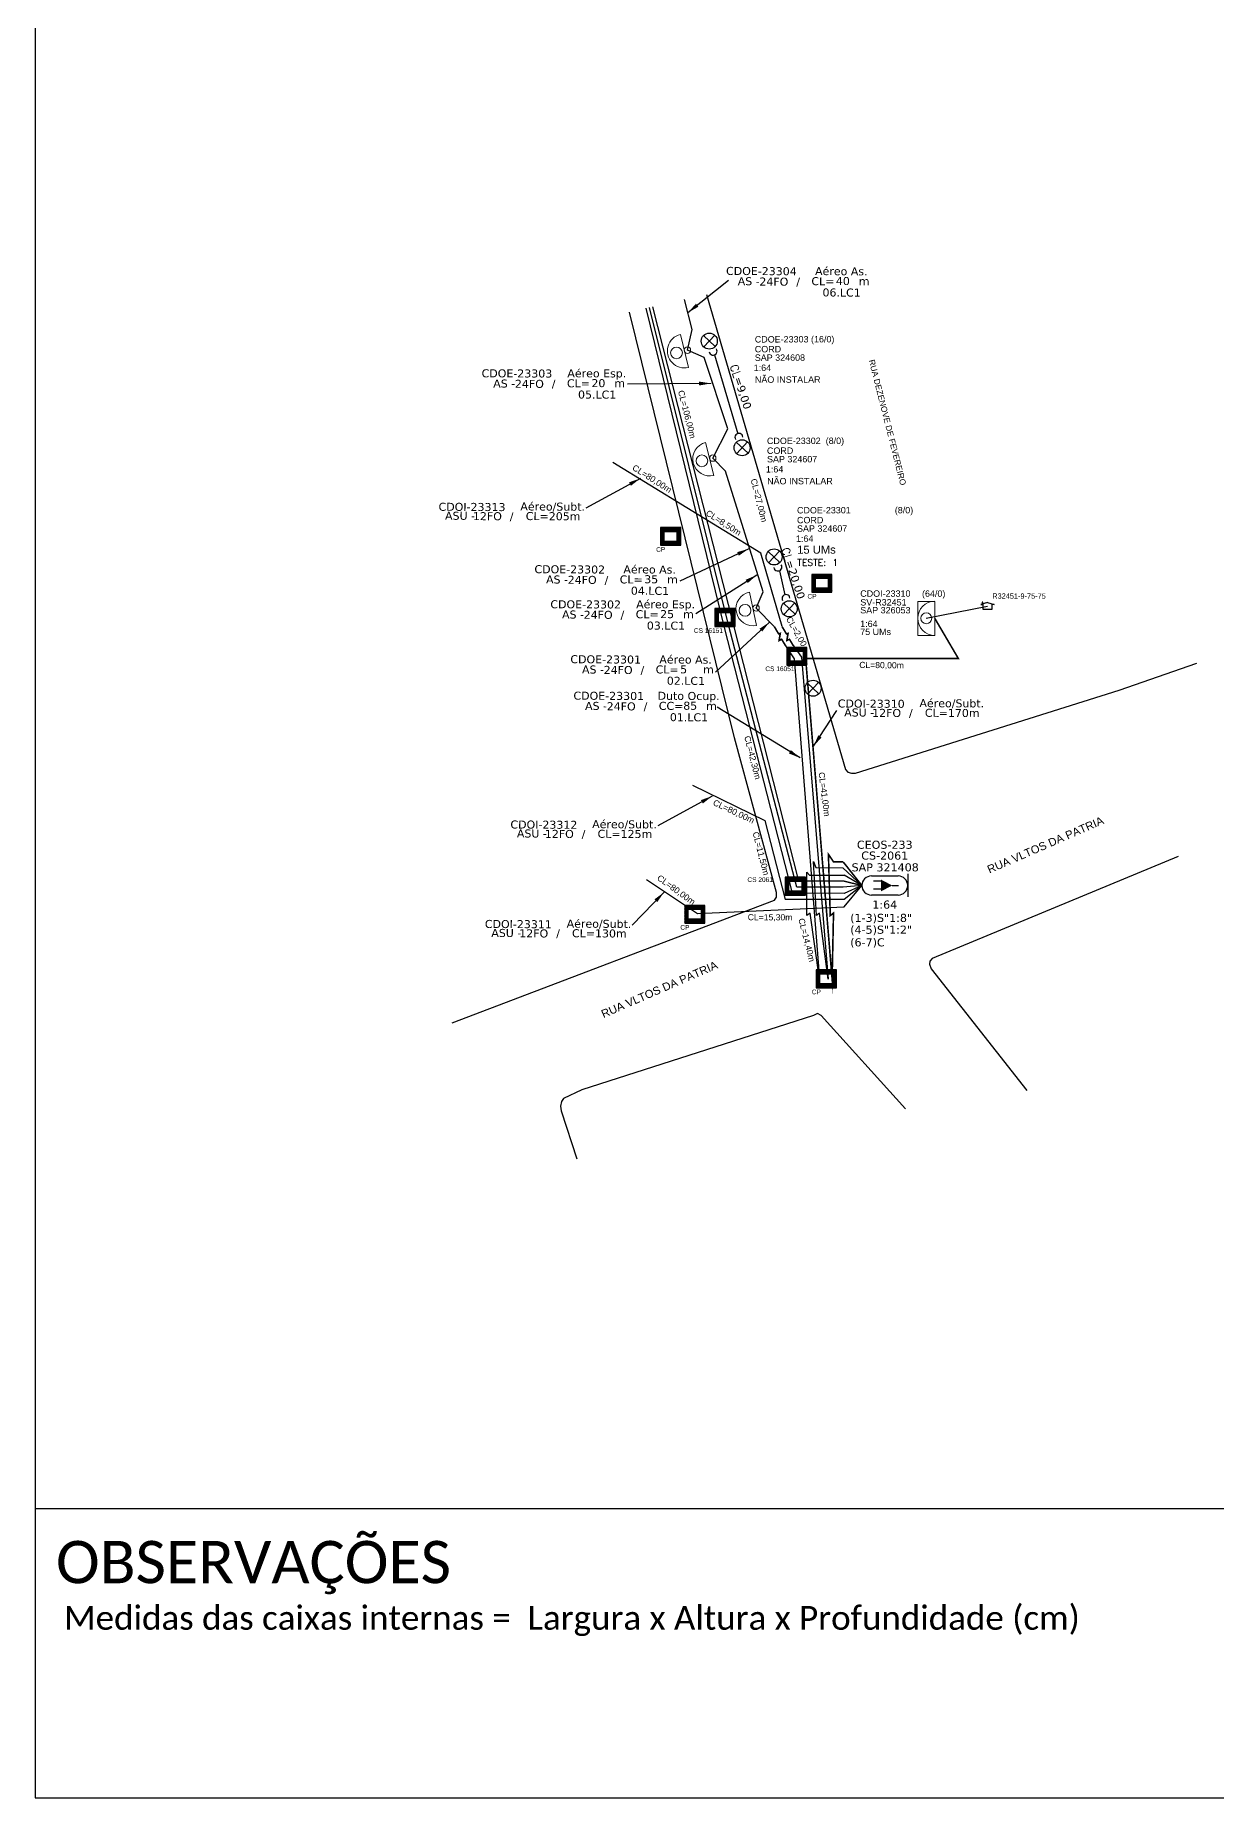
# Model space of a CAD drawing. Extents: x -89 to 749, y 705 to 1299.
# Drawn here: x -89.3 to 109.7, y 705 to 1002 of the extents above; entities that cross this region are included whole.
import ezdxf
from ezdxf.enums import TextEntityAlignment as Align

# ---------------------------------------------------------------- set-up
doc = ezdxf.new("R2010")
doc.units = 0
for name, color, linetype in [('0 @ 1', 7, 'Continuous'), ('10.1-Caixas Subterrâneas', 5, 'Continuous'), ('10.4-Postes', 1, 'Continuous'), ('20.4-CEOS', 1, 'Continuous'), ('CAP a instalar', 1, 'Continuous'), ('label_cabos', 7, 'Continuous'), ('Legenda', 1, 'Continuous'), ('QUADRA', 7, 'Continuous'), ('Subida Lateral', 5, 'Continuous'), ('Surveys Casinhas', 7, 'Continuous'), ('surveys legendas', 7, 'Continuous')]:
    doc.layers.add(name, color=color, linetype=linetype)
for name, color, linetype, lineweight in [("20.0-LEGENDA DOS CDO'S", 1, 'Continuous', 0), ('20.1-CDO_INTERIOR', 1, 'Continuous', 0), ('20.2-CDO_POSTE', 1, 'Continuous', 5), ('20.6-CORDOALHA_SUPORTE', 7, 'Continuous', 25), ('Segmento Logradouro Texto', 7, 'Continuous', 0)]:
    doc.layers.add(name, color=color, linetype=linetype, lineweight=lineweight)
doc.layers.add('EXTRA', color=50, linetype='Continuous', plot=False)
doc.styles.add('ARIAL', font='arial.ttf')
doc.styles.add('DIGICADE', font='arial.ttf')
doc.styles.add('FTTH', font='arial.ttf')
doc.styles.add('ROMANS', font='romans')
doc.styles.add('siredit', font='verdana.ttf')
doc.styles.add('WMF-Calibri0', font='CALIBRI.TTF')
doc.linetypes.add('FENCELINE1', pattern='A,0.25,-0.1,[133,ltypeshp.shx,S=0.1,R=0,X=-0.1,Y=0],-0.1,1', length=1.45)
doc.dimstyles.new('CC', dxfattribs={"dimtxt": 1, "dimasz": 2, "dimexe": 0.18, "dimexo": 0.0625, "dimgap": 0.09, "dimtad": 0, "dimdec": 0, "dimrnd": 1, "dimzin": 0, "dimdsep": 46, "dimtxsty": 'siredit', "dimblk": 'NONE', "dimcen": 0, "dimse1": 1, "dimse2": 1, "dimsd1": 1, "dimsd2": 1, "dimclrt": 7, "dimadec": 0, "dimazin": 0, "dimtfac": 1, "dimtdec": 0, "dimtofl": 0, "dimtmove": 0, "dimatfit": 3, "dimfxl": 0, "dimtolj": 1, "dimtzin": 0, "dimarcsym": 0})

# ---------------------------------------------------------------- blocks, each defined once
blk = doc.blocks.new('*X58')
at = {"color": 0, "linetype": 'Continuous'}
for p, q in [((-1.25, 0.34099), (-0.49099, 1.1)), ((-1.25, 0.517767), (-0.667767, 1.1)), ((-1.25, 0.694544), (-0.844544, 1.1)), ((-1.25, 0.87132), (-1.02132, 1.1)), ((-1.25, 1.048097), (-1.198097, 1.1)), ((-1.25, 0.164214), (-0.8035, 0.610714)), ((-1.25, -0.012563), (-0.8035, 0.433937)), ((-1.25, -0.18934), (-0.8035, 0.25716)), ((-1.25, -0.366117), (-0.8035, 0.080383)), ((-0.789214, 0.625), (-0.314214, 1.1)), ((-0.612437, 0.625), (-0.137437, 1.1)), ((-0.43566, 0.625), (0.03934, 1.1)), ((-0.258883, 0.625), (0.216117, 1.1)), ((-0.082107, 0.625), (0.392893, 1.1)), ((0.09467, 0.625), (0.56967, 1.1)), ((0.271447, 0.625), (0.746447, 1.1)), ((0.448223, 0.625), (0.923223, 1.1)), ((0.625, 0.625), (1.1, 1.1)), ((0.801777, 0.625), (1.25, 1.073223)), ((0.8035, 0.449947), (1.25, 0.896447)), ((0.8035, 0.27317), (1.25, 0.71967)), ((0.8035, 0.096393), (1.25, 0.542893)), ((0.8035, -0.080383), (1.25, 0.366117)), ((0.8035, -0.25716), (1.25, 0.18934)), ((0.8035, -0.433937), (1.25, 0.012563)), ((-1.25, -0.542893), (-0.8035, -0.096393)), ((-1.25, -0.71967), (-0.8035, -0.27317)), ((-1.25, -0.896447), (-0.8035, -0.449947)), ((-1.25, -1.073223), (-0.801777, -0.625)), ((-1.1, -1.1), (-0.625, -0.625)), ((-0.923223, -1.1), (-0.448223, -0.625)), ((-0.746447, -1.1), (-0.271447, -0.625)), ((-0.56967, -1.1), (-0.09467, -0.625)), ((-0.392893, -1.1), (0.082107, -0.625)), ((-0.216117, -1.1), (0.258883, -0.625)), ((-0.03934, -1.1), (0.43566, -0.625)), ((0.137437, -1.1), (0.612437, -0.625)), ((0.314214, -1.1), (0.789214, -0.625)), ((0.49099, -1.1), (1.25, -0.34099)), ((0.667767, -1.1), (1.25, -0.517767)), ((0.8035, -0.610714), (1.25, -0.164214)), ((0.844544, -1.1), (1.25, -0.694544)), ((1.02132, -1.1), (1.25, -0.87132)), ((1.198097, -1.1), (1.25, -1.048097))]:
    blk.add_line(p, q, dxfattribs=at)
blk = doc.blocks.new('MANHOLE_MQ')
at = {"color": 0, "linetype": 'Continuous'}
for p, q in [((0.0000062, 0.0000057), (-0.0000063, 0.0000057)), ((-0.0000063, 0.0000057), (-0.0000063, -0.0000053)), ((-0.000004, 0.0000033), (0.000004, 0.0000033)), ((-0.000004, -0.0000029), (-0.000004, 0.0000033)), ((0.000004, 0.0000033), (0.000004, -0.0000029)), ((0.0000062, -0.0000053), (0.0000062, 0.0000057)), ((-0.0000063, -0.0000053), (0.0000062, -0.0000053)), ((0.000004, -0.0000029), (-0.000004, -0.0000029)), ((0.000004, -0.0000029), (0.000004, -0.0000029))]:
    blk.add_line(p, q, dxfattribs=at)
at = {"color": 0, "linetype": 'Continuous', "xscale": 5e-06, "yscale": 5e-06, "zscale": 1e-05}
blk.add_blockref('*X58', (0, 0.0000002), dxfattribs=at)
blk = doc.blocks.new('*U65')
at = {"color": 0}
blk.add_line((2.14, -0.58), (-2.1, -0.68), dxfattribs=at)
for centre, radius in [((0, 0.38), 0.733), ((0.03, -1.03), 0.393)]:
    blk.add_circle(centre, radius, dxfattribs=at)
blk.add_arc((0.02, -0.63), 2.12, 1.3782, 181.3782, dxfattribs=at)
blk = doc.blocks.new('Inst CDOE-8 CAIXA DIST OPT CDOE 48F_8D C_SPL OPTAP')
at = {"layer": "20.0-LEGENDA DOS CDO'S", "color": 0}
for tag, p, style, flags in [('ID_ATIVIDADE', (0.12, 6.47), 'ARIAL', 3), ('FATOR', (7.92, 6.47), 'ARIAL', 1), ('QTDE', (0.23, -0.97), 'DIGICADE', 3)]:
    blk.add_attdef(tag, p, '', height=0.8, rotation=0.118, dxfattribs=dict(at, style=style, flags=flags))
at = {"layer": "20.0-LEGENDA DOS CDO'S", "color": 0, "style": 'ARIAL'}
for tag, p, height in [('CORDOALHA', (0.12, 4.02), 0.8), ('FID', (0.12, 5.25), 0.8), ('1:XX', (-0.01, 1.7), 0.8), ('SAP', (0.12, 2.96), 0.8), ('UMS', (0.14, 0.22), 1)]:
    blk.add_attdef(tag, p, '', height=height, rotation=0.118, dxfattribs=at)
blk.add_attdef('FIBRAS_UTILIZADAS', text='', height=0.8, rotation=0.118, dxfattribs=at).set_placement((13.48, 5.26), align=Align.CENTER)
blk = doc.blocks.new('Teste  FTTH')
at = {"color": 0, "lineweight": 0, "style": 'ROMANS'}
for tag, p in [('TESTE', (-2.3, -0.29)), ('QTDE', (0.21, -0.29))]:
    blk.add_attdef(tag, p, '', height=0.48, dxfattribs=at)
for tag, p, flags in [('FID', (-2.23, -1.25), 1), ('FATOR', (-2.23, -2.03), 3), ('ID_ATIVIDADE', (-2.23, -2.72), 3)]:
    blk.add_attdef(tag, p, '', height=0.48, dxfattribs=dict(at, flags=flags))
blk = doc.blocks.new('CDOE_CT_POSTE')
at = {"layer": "20.0-LEGENDA DOS CDO'S", "color": 0, "style": 'ARIAL'}
for tag, p in [('CDO_N', (0.12, 5.25)), ('CORDOALHA', (0.12, 4.02)), ('SAP', (0.12, 2.96)), ('1:XX', (0.14, 1.23)), ('UMS', (0.14, 0.22))]:
    blk.add_attdef(tag, p, '', height=0.68, rotation=0.118, dxfattribs=at)
blk.add_attdef('FIBRAS_UTILIZADAS', text='', height=0.68, rotation=0.118, dxfattribs=at).set_placement((7.83, 5.26), align=Align.CENTER)
blk = doc.blocks.new('*U68')
at = {"color": 0}
blk.add_line((2.14, -0.58), (-2.1, -0.68), dxfattribs=at)
for centre, radius in [((0, 0.38), 0.733), ((0.03, -1.03), 0.393)]:
    blk.add_circle(centre, radius, dxfattribs=at)
blk.add_arc((0.02, -0.63), 2.12, 1.3782, 181.3782, dxfattribs=at)
blk = doc.blocks.new('Inst CORD BENZINAL 4.55MM 3F (sem recursos)')
at = {"layer": '20.6-CORDOALHA_SUPORTE', "color": 0, "lineweight": 0, "style": 'ROMANS'}
blk.add_attdef('LANCE', text='', height=1, dxfattribs=at).set_placement((-0.54, -2.21), align=Align.RIGHT)
at = {"layer": '20.6-CORDOALHA_SUPORTE', "color": 0, "style": 'siredit'}
blk.add_attdef('QTDE', (-0.54, -2.21), '', height=1, rotation=359.69, dxfattribs=at)
at = {"layer": '20.6-CORDOALHA_SUPORTE', "color": 0, "lineweight": 0, "style": 'ROMANS'}
for tag, p, flags in [('FATOR', (-5.2, -4.44), 3), ('ID_ATIVIDADE', (-5.2, -6.67), 3), ('FID', (-5.2, -8.9), 1)]:
    blk.add_attdef(tag, p, '', height=1, dxfattribs=dict(at, flags=flags))
blk = doc.blocks.new('Inst CB DT OCUP CFOA-SM-AS-80-TS-24')
at = {"layer": 'label_cabos', "color": 0, "style": 'siredit'}
for tag, flags, p in [('ID_ATIVIDADE', 3, (1.31, 2.67)), ('FATOR', 1, (11.56, 2.55))]:
    blk.add_attdef(tag, text='', height=1, rotation=359.69, dxfattribs=dict(at, flags=flags)).set_placement(p, align=Align.MIDDLE_CENTER)
for tag, p in [('TIPO_CABO', (1.76, 0)), ('DESTINO_CABO', (3.13, 1.26)), ('CABO', (4.69, -0.05)), ('/', (7.71, -0.05)), ('LANCE', (10.91, 0)), ('TIPO_CABO', (13.11, 1.24)), ('UND', (15.96, 0)), ('FID', (13.15, -1.41))]:
    blk.add_attdef(tag, text='', height=1, rotation=359.69, dxfattribs=at).set_placement(p, align=Align.MIDDLE_CENTER)
blk.add_attdef('QTDE', (12.43, -0.47), '', height=1, rotation=359.69, dxfattribs=at)
blk = doc.blocks.new('_None')
blk = doc.blocks.new('Inst CB AS CFOA-SM-AS-80-TS-24')
at = {"layer": 'label_cabos', "color": 0, "style": 'siredit'}
for tag, flags, p in [('ID_ATIVIDADE', 3, (1.31, 2.67)), ('FATOR', 1, (11.56, 2.55))]:
    blk.add_attdef(tag, text='', height=1, rotation=359.69, dxfattribs=dict(at, flags=flags)).set_placement(p, align=Align.MIDDLE_CENTER)
for tag, p in [('TIPO_CABO', (1.76, 0)), ('DESTINO_CABO', (3.13, 1.26)), ('CABO', (4.69, -0.05)), ('/', (7.71, -0.05)), ('LANCE', (10.81, 0)), ('TIPO_CABO', (13.11, 1.24)), ('UND', (15.96, 0)), ('FID', (13.15, -1.41))]:
    blk.add_attdef(tag, text='', height=1, rotation=359.69, dxfattribs=at).set_placement(p, align=Align.MIDDLE_CENTER)
blk.add_attdef('QTDE', (12.43, -0.47), '', height=1, rotation=359.69, dxfattribs=at)
blk = doc.blocks.new('Inst CB ESP CFOA-SM-AS-80-TS-24')
at = {"layer": 'label_cabos', "color": 0, "style": 'siredit'}
for tag, flags, p in [('ID_ATIVIDADE', 3, (1.31, 2.67)), ('FATOR', 1, (11.56, 2.55))]:
    blk.add_attdef(tag, text='', height=1, rotation=359.69, dxfattribs=dict(at, flags=flags)).set_placement(p, align=Align.MIDDLE_CENTER)
for tag, p in [('TIPO_CABO', (1.76, 0)), ('DESTINO_CABO', (3.13, 1.26)), ('CABO', (4.69, -0.05)), ('/', (7.71, -0.05)), ('LANCE', (10.81, 0)), ('TIPO_CABO', (13.11, 1.24)), ('UND', (15.96, 0)), ('FID', (13.15, -1.41))]:
    blk.add_attdef(tag, text='', height=1, rotation=359.69, dxfattribs=at).set_placement(p, align=Align.MIDDLE_CENTER)
blk.add_attdef('QTDE', (12.43, -0.47), '', height=1, rotation=359.69, dxfattribs=at)
blk = doc.blocks.new('LEGENDA DOS CABOS')
at = {"layer": 'EXTRA', "color": 0, "style": 'siredit'}
for tag, p in [('ID', (4.6, 0.97)), ('XX', (9.03, 0.97))]:
    blk.add_attdef(tag, text='', height=0.48, rotation=359.69, dxfattribs=at).set_placement(p, align=Align.MIDDLE_CENTER)
at = {"layer": 'Legenda', "color": 0, "style": 'siredit'}
for tag, p in [('TIPO_CABO', (1.31, 0)), ('CABO', (4.69, -0.05)), ('/', (6.81, -0.05)), ('METROS', (10.03, -0.05))]:
    blk.add_attdef(tag, text='', height=0.8, rotation=359.69, dxfattribs=at).set_placement(p, align=Align.MIDDLE_CENTER)

msp = doc.modelspace()

# ---------------------------------------------------------------- linework, layer by layer
msp.add_lwpolyline([(-89.32, 705.02), (749.25, 705.02), (749.25, 1299.02), (-89.32, 1299.02), (-89.32, 705.02)])
at = {"color": 4}
msp.add_lwpolyline([(60.74, 903.77), (71.03, 905.82)], dxfattribs=at)
at = {"color": 7}
msp.add_lwpolyline([(-89.24, 753.78), (237.71, 753.78)], dxfattribs=at)
at = {"layer": '10.4-Postes', "color": 1}
for p, q in [((23.21, 951.41), (25.18, 949.57)), ((25.12, 951.47), (23.27, 949.5)), ((28.75, 933.43), (30.72, 931.59)), ((30.65, 933.5), (28.81, 931.53)), ((34.12, 915.03), (36.09, 913.19)), ((36.03, 915.1), (34.18, 913.13)), ((36.68, 906.3), (38.65, 904.45)), ((38.58, 906.36), (36.74, 904.39)), ((40.69, 892.91), (42.66, 891.07)), ((42.6, 892.98), (40.76, 891.01))]:
    msp.add_line(p, q, dxfattribs=at)
for centre in [(24.2, 950.49), (29.73, 932.51), (35.11, 914.11), (37.66, 905.37), (41.68, 891.99)]:
    msp.add_circle(centre, 1.35, dxfattribs=at)
at = {"layer": '20.1-CDO_INTERIOR', "color": 1, "lineweight": 18}
msp.add_lwpolyline([(59.3, 900.9), (59.3, 906.63), (62.17, 906.63), (62.17, 900.9)], close=True, dxfattribs=at)
msp.add_circle((60.74, 903.77), 0.917, dxfattribs=at)
msp.add_arc((62.17, 903.77), 2.87, 90.0276, 270.0276, dxfattribs=at)
at = {"layer": '20.4-CEOS', "color": 5}
for p, q in [((51.5, 860.36), (56.01, 860.36)), ((56.01, 857.14), (51.5, 857.14))]:
    msp.add_line(p, q, dxfattribs=at)
for points in [[(53.22, 859.45), (51.85, 859.45)], [(55, 858.75), (56.08, 858.75)], [(57.61, 860.69), (57.61, 856.81)], [(53.22, 858.11), (51.85, 858.11)]]:
    msp.add_lwpolyline(points, dxfattribs=at)
msp.add_lwpolyline([(55, 858.75, 0, 1.98, 0), (53.13, 858.75, 1.98, 1.98, 0)], format="xyseb", dxfattribs=at)
for centre, start, end in [((51.5, 858.75), 90, 270), ((56.01, 858.75), 270, 90)]:
    msp.add_arc(centre, 1.61, start, end, dxfattribs=at)
at = {"layer": '20.6-CORDOALHA_SUPORTE'}
for points in [[(24.19, 948.68, 1.231752), (25.41, 949.16)], [(29.86, 934.31, 1.231752), (28.6, 933.92)], [(35.09, 912.31, 1.231752), (36.32, 912.78)], [(37.78, 907.17, 1.231752), (36.53, 906.78)]]:
    msp.add_lwpolyline(points, format="xyb", dxfattribs=at)
for points in [[(25.09, 948.17), (28.99, 934.88)], [(36, 911.79), (36.91, 907.75)]]:
    msp.add_lwpolyline(points, dxfattribs=at)
at = {"layer": 'CAP a instalar', "color": 8, "ltscale": 5}
msp.add_line((46.89, 859.47), (49.89, 858.75), dxfattribs=at)
at = {"layer": 'CAP a instalar', "color": 7, "linetype": 'FENCELINE1', "ltscale": 5}
for points in [[(32.08, 905.49), (33.26, 908.25), (26.9, 928.59), (24.79, 930.77), (27.34, 935.69), (23.34, 947.74), (20.51, 948.95), (21.33, 952.44), (20.01, 957.5)], [(35.15, 902.37), (32.08, 905.49)]]:
    msp.add_lwpolyline(points, dxfattribs=at)
at = {"layer": 'CAP a instalar', "color": 8, "ltscale": 5}
for points in [[(49.89, 858.75), (46.89, 857.41), (38.23, 857.47), (26.7, 902.44), (13.56, 956.02)], [(49.89, 858.75), (46.73, 858.44), (38.93, 858.44), (27.45, 902.65), (14.1, 956.15)], [(49.89, 858.75), (46.89, 859.47), (39.29, 859.48), (14.69, 956.28)], [(38.36, 899.14), (38.36, 899.14), (39.73, 897.22), (44.19, 842.99), (42.78, 854.11), (42.23, 853.68), (41.76, 862.77), (42.16, 861.79), (46.69, 861.71)], [(21.39, 875.67), (33.57, 869.71), (36.98, 856.38)], [(49.89, 858.75), (46.69, 861.71)], [(13.6, 859.78), (22.19, 854.02), (46.89, 855.13), (49.89, 858.75)], [(49.89, 858.75), (46.89, 857.41)], [(49.89, 858.75), (46.89, 856.38)], [(46.89, 856.38), (36.98, 856.38)]]:
    msp.add_lwpolyline(points, dxfattribs=at)
at = {"layer": 'CAP a instalar', "color": 8, "linetype": 'FENCELINE1', "ltscale": 5}
msp.add_lwpolyline([(36.46, 902.37), (32.85, 914.76), (7.93, 930.04)], dxfattribs=at)
at = {"layer": 'CAP a instalar', "color": 10, "ltscale": 5, "const_width": 0.27}
for points in [[(62.17, 903.77), (66.15, 896.98), (40.43, 896.98), (44.88, 842.99), (45.12, 854.11), (44.57, 853.68), (44.26, 864), (45.12, 862.73), (46.74, 862.73)], [(49.89, 858.75), (46.74, 862.73)]]:
    msp.add_lwpolyline(points, dxfattribs=at)
at = {"layer": 'CAP a instalar', "color": 7, "ltscale": 5}
for points in [[(37.05, 899.14), (37.05, 899.14), (38.5, 896.95), (42.75, 842.99), (41.2, 854.11), (40.65, 853.68), (40.65, 861.02), (41.06, 860.49), (46.89, 860.49)], [(49.89, 858.75), (46.89, 860.49)]]:
    msp.add_lwpolyline(points, dxfattribs=at)
at = {"layer": 'QUADRA', "color": 4}
for points in [[(23.72, 958.35), (47.14, 878.31), (47.53, 877.83), (48.14, 877.67), (48.82, 877.67), (93.22, 891.65), (106.32, 896.21)], [(23.72, 958.35), (47.14, 878.31), (47.53, 877.83), (48.14, 877.67), (48.82, 877.67), (93.22, 891.65), (106.32, 896.21)], [(-19.13, 835.58), (35.16, 856.28), (35.52, 856.76), (35.52, 857.57), (28.46, 883.61), (10.74, 955.38)], [(-19.13, 835.58), (35.16, 856.28), (35.52, 856.76), (35.52, 857.57), (28.46, 883.61), (10.74, 955.38)], [(103.14, 863.66), (61.73, 846.47), (61.35, 845.99), (61.29, 845.51), (61.59, 844.71), (61.59, 844.71), (77.68, 824.2)], [(103.14, 863.66), (61.73, 846.47), (61.35, 845.99), (61.29, 845.51), (61.59, 844.71), (61.59, 844.71), (77.68, 824.2)], [(57.22, 821.1), (43.03, 836.83), (42.41, 837.15), (41.74, 836.83), (2.75, 824.29), (-0.35, 822.84), (-0.7, 822.36), (-0.86, 821.55), (-0.73, 820.75), (-0.73, 820.75), (1.87, 812.71)], [(57.22, 821.1), (43.03, 836.83), (42.41, 837.15), (41.74, 836.83), (2.75, 824.29), (-0.35, 822.84), (-0.7, 822.36), (-0.86, 821.55), (-0.73, 820.75), (-0.73, 820.75), (1.87, 812.71)]]:
    msp.add_lwpolyline(points, dxfattribs=at)
at = {"layer": 'Subida Lateral', "color": 5, "const_width": 0.27}
for points in [[(37.05, 899.14), (36.39, 900.24), (35.95, 900.02), (36.15, 901.23), (35.88, 901.14), (35.15, 902.37)], [(38.36, 899.14), (37.7, 900.24), (37.26, 900.02), (37.46, 901.23), (37.19, 901.14), (36.46, 902.37)]]:
    msp.add_lwpolyline(points, dxfattribs=at)
at = {"layer": 'Surveys Casinhas'}
for p, q in [((71.04, 906.45), (69.91, 906.12)), ((69.91, 906.12), (70.26, 906.12)), ((70.16, 906.5), (70.16, 906.2)), ((70.28, 906.5), (70.16, 906.5)), ((70.26, 906.12), (70.26, 905.31)), ((70.28, 906.23), (70.28, 906.5)), ((71.04, 906.45), (72.16, 906.11)), ((72.16, 906.11), (71.81, 906.12)), ((71.81, 905.31), (71.81, 906.11)), ((70.26, 905.31), (71.81, 905.31))]:
    msp.add_line(p, q, dxfattribs=at)

# ---------------------------------------------------------------- block references
at = {"layer": '10.1-Caixas Subterrâneas', "color": 30, "xscale": 271444.1220238268, "yscale": 271444.1220238268, "zscale": 271444.1220238268}
for p, rotation in [((17.67, 917.63), 180.0000000000618), ((43.15, 909.73), 180.0000000000618), ((26.82, 903.96), 180.0000000000618), ((38.93, 897.44), 180.0000000000618), ((38.68, 858.69), 180.0000000000619), ((21.74, 853.96), 180.0000000000618), ((43.89, 843.07), 180.0000000000617)]:
    msp.add_blockref('MANHOLE_MQ', p, dxfattribs=dict(at, rotation=rotation))
at = {"layer": "20.0-LEGENDA DOS CDO'S", "color": 252}
ref = msp.add_blockref('CDOE_CT_POSTE', (31.7, 943.16), dxfattribs=dict(at, xscale=1.348727187060513, yscale=1.348727187060513, zscale=1.348727187060513))
ref.add_attrib('CDO_N', 'CDOE-23303', (31.86, 950.24), dxfattribs={"color": 0, "height": 1.079, "rotation": 0.118, "style": 'ARIAL'})
ref.add_attrib('CORDOALHA', 'CORD', (31.86, 948.59), dxfattribs={"color": 0, "height": 1.079, "rotation": 0.118, "style": 'ARIAL'})
ref.add_attrib('SAP', 'SAP 324608', (31.86, 947.15), dxfattribs={"color": 0, "height": 1.079, "rotation": 0.118, "style": 'ARIAL'})
ref.add_attrib('1:XX', '1:64', (31.68, 945.45), dxfattribs={"color": 0, "height": 1.079, "rotation": 0.118, "style": 'ARIAL'})
ref.add_attrib('UMS', 'NÃO INSTALAR', (31.88, 943.45), dxfattribs={"color": 0, "height": 1.079, "rotation": 0.118, "style": 'ARIAL'})
ref.add_attrib('FIBRAS_UTILIZADAS', '     (16/0)', dxfattribs={"color": 0, "height": 1.079, "rotation": 0.118, "style": 'ARIAL'}).set_placement((42.25, 950.26), align=Align.CENTER)
ref = msp.add_blockref('CDOE_CT_POSTE', (33.75, 926.05), dxfattribs=dict(at, xscale=1.348727187060513, yscale=1.348727187060513, zscale=1.348727187060513))
ref.add_attrib('CDO_N', 'CDOE-23302', (33.91, 933.13), dxfattribs={"color": 0, "height": 1.079, "rotation": 0.118, "style": 'ARIAL'})
ref.add_attrib('CORDOALHA', 'CORD', (33.91, 931.48), dxfattribs={"color": 0, "height": 1.079, "rotation": 0.118, "style": 'ARIAL'})
ref.add_attrib('SAP', 'SAP 324607', (33.92, 930.04), dxfattribs={"color": 0, "height": 1.079, "rotation": 0.118, "style": 'ARIAL'})
ref.add_attrib('1:XX', '1:64', (33.73, 928.34), dxfattribs={"color": 0, "height": 1.079, "rotation": 0.118, "style": 'ARIAL'})
ref.add_attrib('UMS', 'NÃO INSTALAR', (33.94, 926.34), dxfattribs={"color": 0, "height": 1.079, "rotation": 0.118, "style": 'ARIAL'})
ref.add_attrib('FIBRAS_UTILIZADAS', '     (8/0)', dxfattribs={"color": 0, "height": 1.079, "rotation": 0.118, "style": 'ARIAL'}).set_placement((44.31, 933.15), align=Align.CENTER)
at = {"layer": "20.0-LEGENDA DOS CDO'S", "color": 7, "lineweight": 0, "xscale": 1.348727187060513, "yscale": 1.348727187060513, "zscale": 1.348727187060513}
msp.add_blockref('Inst CDOE-8 CAIXA DIST OPT CDOE 48F_8D C_SPL OPTAP', (38.81, 914.36), dxfattribs=at).add_auto_attribs({'FID': 'CDOE-23301', 'CORDOALHA': 'CORD', 'SAP': 'SAP 324607', '1:XX': '1:64', 'UMS': '15 UMs', 'FIBRAS_UTILIZADAS': '(8/0)'})
at = {"layer": "20.0-LEGENDA DOS CDO'S", "lineweight": 0, "xscale": 2.360946940949427, "yscale": 2.360946940949427, "zscale": 2.360946940949427, "rotation": 3.126797674058592e-05}
msp.add_blockref('Teste  FTTH', (44.45, 913.28), dxfattribs=at).add_auto_attribs({'TESTE': 'TESTE:', 'QTDE': '1'})
at = {"layer": '20.2-CDO_POSTE', "color": 8, "yscale": 1.348727187060513, "zscale": 1.348727187060513}
for p, xscale, rotation in [((19.17, 948.63), -1.348727187060512, 105.0210817217968), ((23.45, 930.42), 1.348727187060513, 102.7084417065373)]:
    msp.add_blockref('*U68', p, dxfattribs=dict(at, xscale=xscale, rotation=rotation))
at = {"layer": '20.2-CDO_POSTE', "color": 7, "xscale": -1.348727187060512, "yscale": 1.348727187060513, "zscale": 1.348727187060513, "rotation": 103.0989755827989}
msp.add_blockref('*U65', (30.72, 905.22), dxfattribs=at)
at = {"layer": '20.6-CORDOALHA_SUPORTE', "color": 0, "lineweight": 0, "xscale": 1.348727187060512, "yscale": 1.348727187060513, "zscale": 1.348727187060513, "rotation": 288.3907652509445}
for p, values in [((31.86, 943.02), {'QTDE': '9,00', 'LANCE': 'CL='}), ((40.52, 912.16), {'QTDE': '20,00', 'LANCE': 'CL='})]:
    msp.add_blockref('Inst CORD BENZINAL 4.55MM 3F (sem recursos)', p, dxfattribs=at).add_auto_attribs(values)
at = {"layer": 'label_cabos'}
ref = msp.add_blockref('Inst CB AS CFOA-SM-AS-80-TS-24', (28.75, 960.58), dxfattribs=dict(at, xscale=1.348727187060513, yscale=1.348727187060513, zscale=1.348727187060513))
ref.add_attrib('DESTINO_CABO', 'CDOE-23304', dxfattribs={"color": 0, "height": 1.349, "rotation": 359.69, "style": 'siredit'}).set_placement((32.97, 962.28), align=Align.MIDDLE_CENTER)
ref.add_attrib('TIPO_CABO', 'Aéreo As.', dxfattribs={"color": 0, "height": 1.349, "rotation": 359.69, "style": 'siredit'}).set_placement((46.43, 962.26), align=Align.MIDDLE_CENTER)
ref.add_attrib('CABO', '24FO', dxfattribs={"color": 0, "height": 1.349, "rotation": 359.69, "style": 'siredit'}).set_placement((35.07, 960.51), align=Align.MIDDLE_CENTER)
ref.add_attrib('/', '/', dxfattribs={"color": 0, "height": 1.35, "rotation": 359.69, "style": 'siredit'}).set_placement((39.16, 960.51), align=Align.MIDDLE_CENTER)
ref.add_attrib('TIPO_CABO', 'AS - ', dxfattribs={"color": 0, "height": 1.349, "rotation": 359.69, "style": 'siredit'}).set_placement((31.13, 960.57), align=Align.MIDDLE_CENTER)
ref.add_attrib('FID', '06.LC1', dxfattribs={"color": 0, "height": 1.349, "rotation": 359.69, "style": 'siredit'}).set_placement((46.48, 958.67), align=Align.MIDDLE_CENTER)
ref.add_attrib('LANCE', 'CL=', dxfattribs={"color": 0, "height": 1.349, "rotation": 359.69, "style": 'siredit'}).set_placement((43.33, 960.58), align=Align.MIDDLE_CENTER)
ref.add_attrib('QTDE', '40', (45.51, 959.94), dxfattribs={"color": 0, "height": 1.349, "rotation": 359.69, "style": 'siredit'})
ref.add_attrib('UND', 'm', dxfattribs={"color": 0, "height": 1.35, "rotation": 359.69, "style": 'siredit'}).set_placement((50.28, 960.58), align=Align.MIDDLE_CENTER)
ref = msp.add_blockref('Inst CB ESP CFOA-SM-AS-80-TS-24', (-12.42, 943.33), dxfattribs=dict(at, xscale=1.348727187060513, yscale=1.348727187060513, zscale=1.348727187060513, rotation=0.1315642785740555))
ref.add_attrib('DESTINO_CABO', 'CDOE-23303', dxfattribs={"color": 0, "height": 1.349, "rotation": 359.8216, "style": 'siredit'}).set_placement((-8.2, 945.04), align=Align.MIDDLE_CENTER)
ref.add_attrib('TIPO_CABO', 'Aéreo Esp.', dxfattribs={"color": 0, "height": 1.349, "rotation": 359.8216, "style": 'siredit'}).set_placement((5.25, 945.05), align=Align.MIDDLE_CENTER)
ref.add_attrib('CABO', '24FO', dxfattribs={"color": 0, "height": 1.349, "rotation": 359.8216, "style": 'siredit'}).set_placement((-6.1, 943.28), align=Align.MIDDLE_CENTER)
ref.add_attrib('/', '/', dxfattribs={"color": 0, "height": 1.35, "rotation": 359.8216, "style": 'siredit'}).set_placement((-2.02, 943.29), align=Align.MIDDLE_CENTER)
ref.add_attrib('TIPO_CABO', 'AS - ', dxfattribs={"color": 0, "height": 1.349, "rotation": 359.8216, "style": 'siredit'}).set_placement((-10.05, 943.33), align=Align.MIDDLE_CENTER)
ref.add_attrib('FID', '05.LC1', dxfattribs={"color": 0, "height": 1.349, "rotation": 359.8216, "style": 'siredit'}).set_placement((5.31, 941.47), align=Align.MIDDLE_CENTER)
ref.add_attrib('LANCE', 'CL=', dxfattribs={"color": 0, "height": 1.349, "rotation": 359.8216, "style": 'siredit'}).set_placement((2.16, 943.37), align=Align.MIDDLE_CENTER)
ref.add_attrib('QTDE', '20', (4.34, 942.73), dxfattribs={"color": 0, "height": 1.349, "rotation": 359.8216, "style": 'siredit'})
ref.add_attrib('UND', 'm', dxfattribs={"color": 0, "height": 1.35, "rotation": 359.8216, "style": 'siredit'}).set_placement((9.11, 943.38), align=Align.MIDDLE_CENTER)
at = {"layer": 'label_cabos', "color": 0, "lineweight": 0}
ref = msp.add_blockref('LEGENDA DOS CABOS', (-21.48, 920.34), dxfattribs=dict(at, xscale=1.348727187060513, yscale=1.348727187060513, zscale=1.348727187060513))
ref.add_attrib('ID', 'CDOI-23313', dxfattribs={"color": 0, "height": 1.349, "rotation": 359.69, "style": 'siredit'}).set_placement((-15.76, 922.54), align=Align.MIDDLE_CENTER)
ref.add_attrib('CABO', '12FO', dxfattribs={"color": 0, "height": 1.349, "rotation": 359.69, "style": 'siredit'}).set_placement((-13.17, 920.98), align=Align.MIDDLE_CENTER)
ref.add_attrib('METROS', 'CL=205m', dxfattribs={"color": 0, "height": 1.349, "rotation": 359.69, "style": 'siredit'}).set_placement((-2.11, 920.98), align=Align.MIDDLE_CENTER)
ref.add_attrib('XX', 'Aéreo/Subt.', dxfattribs={"color": 0, "height": 1.3487, "rotation": 359.69, "style": 'siredit'}).set_placement((-2.18, 922.6), align=Align.MIDDLE_CENTER)
ref.add_attrib('/', '/', dxfattribs={"color": 0, "height": 1.35, "rotation": 359.69, "style": 'siredit'}).set_placement((-9.08, 920.98), align=Align.MIDDLE_CENTER)
ref.add_attrib('TIPO_CABO', 'ASU -', dxfattribs={"color": 0, "height": 1.349, "rotation": 359.69, "style": 'siredit'}).set_placement((-17.78, 921.05), align=Align.MIDDLE_CENTER)
at = {"layer": 'label_cabos'}
ref = msp.add_blockref('Inst CB AS CFOA-SM-AS-80-TS-24', (-3.53, 910.32), dxfattribs=dict(at, xscale=1.348727187060513, yscale=1.348727187060513, zscale=1.348727187060513))
ref.add_attrib('DESTINO_CABO', 'CDOE-23302', dxfattribs={"color": 0, "height": 1.349, "rotation": 359.69, "style": 'siredit'}).set_placement((0.7, 912.02), align=Align.MIDDLE_CENTER)
ref.add_attrib('TIPO_CABO', 'Aéreo As.', dxfattribs={"color": 0, "height": 1.349, "rotation": 359.69, "style": 'siredit'}).set_placement((14.15, 912), align=Align.MIDDLE_CENTER)
ref.add_attrib('CABO', '24FO', dxfattribs={"color": 0, "height": 1.349, "rotation": 359.69, "style": 'siredit'}).set_placement((2.79, 910.25), align=Align.MIDDLE_CENTER)
ref.add_attrib('/', '/', dxfattribs={"color": 0, "height": 1.35, "rotation": 359.69, "style": 'siredit'}).set_placement((6.88, 910.25), align=Align.MIDDLE_CENTER)
ref.add_attrib('TIPO_CABO', 'AS - ', dxfattribs={"color": 0, "height": 1.349, "rotation": 359.69, "style": 'siredit'}).set_placement((-1.15, 910.31), align=Align.MIDDLE_CENTER)
ref.add_attrib('FID', '04.LC1', dxfattribs={"color": 0, "height": 1.349, "rotation": 359.69, "style": 'siredit'}).set_placement((14.21, 908.41), align=Align.MIDDLE_CENTER)
ref.add_attrib('LANCE', 'CL=', dxfattribs={"color": 0, "height": 1.349, "rotation": 359.69, "style": 'siredit'}).set_placement((11.05, 910.32), align=Align.MIDDLE_CENTER)
ref.add_attrib('QTDE', '35', (13.24, 909.68), dxfattribs={"color": 0, "height": 1.349, "rotation": 359.69, "style": 'siredit'})
ref.add_attrib('UND', 'm', dxfattribs={"color": 0, "height": 1.35, "rotation": 359.69, "style": 'siredit'}).set_placement((18, 910.32), align=Align.MIDDLE_CENTER)
ref = msp.add_blockref('Inst CB ESP CFOA-SM-AS-80-TS-24', (-0.84, 904.41), dxfattribs=dict(at, xscale=1.348727187060513, yscale=1.348727187060513, zscale=1.348727187060513, rotation=0.1315642785740555))
ref.add_attrib('DESTINO_CABO', 'CDOE-23302', dxfattribs={"color": 0, "height": 1.349, "rotation": 359.8216, "style": 'siredit'}).set_placement((3.38, 906.12), align=Align.MIDDLE_CENTER)
ref.add_attrib('TIPO_CABO', 'Aéreo Esp.', dxfattribs={"color": 0, "height": 1.349, "rotation": 359.8216, "style": 'siredit'}).set_placement((16.84, 906.13), align=Align.MIDDLE_CENTER)
ref.add_attrib('CABO', '24FO', dxfattribs={"color": 0, "height": 1.349, "rotation": 359.8216, "style": 'siredit'}).set_placement((5.48, 904.36), align=Align.MIDDLE_CENTER)
ref.add_attrib('/', '/', dxfattribs={"color": 0, "height": 1.35, "rotation": 359.8216, "style": 'siredit'}).set_placement((9.56, 904.36), align=Align.MIDDLE_CENTER)
ref.add_attrib('TIPO_CABO', 'AS - ', dxfattribs={"color": 0, "height": 1.349, "rotation": 359.8216, "style": 'siredit'}).set_placement((1.54, 904.41), align=Align.MIDDLE_CENTER)
ref.add_attrib('FID', '03.LC1', dxfattribs={"color": 0, "height": 1.349, "rotation": 359.8216, "style": 'siredit'}).set_placement((16.9, 902.54), align=Align.MIDDLE_CENTER)
ref.add_attrib('LANCE', 'CL=', dxfattribs={"color": 0, "height": 1.349, "rotation": 359.8216, "style": 'siredit'}).set_placement((13.74, 904.45), align=Align.MIDDLE_CENTER)
ref.add_attrib('QTDE', '25', (15.92, 903.81), dxfattribs={"color": 0, "height": 1.349, "rotation": 359.8216, "style": 'siredit'})
ref.add_attrib('UND', 'm', dxfattribs={"color": 0, "height": 1.35, "rotation": 359.8216, "style": 'siredit'}).set_placement((20.69, 904.46), align=Align.MIDDLE_CENTER)
ref = msp.add_blockref('Inst CB AS CFOA-SM-AS-80-TS-24', (2.53, 895.14), dxfattribs=dict(at, xscale=1.348727187060513, yscale=1.348727187060513, zscale=1.348727187060513))
ref.add_attrib('DESTINO_CABO', 'CDOE-23301', dxfattribs={"color": 0, "height": 1.349, "rotation": 359.69, "style": 'siredit'}).set_placement((6.75, 896.85), align=Align.MIDDLE_CENTER)
ref.add_attrib('TIPO_CABO', 'Aéreo As.', dxfattribs={"color": 0, "height": 1.349, "rotation": 359.69, "style": 'siredit'}).set_placement((20.2, 896.82), align=Align.MIDDLE_CENTER)
ref.add_attrib('CABO', '24FO', dxfattribs={"color": 0, "height": 1.349, "rotation": 359.69, "style": 'siredit'}).set_placement((8.85, 895.07), align=Align.MIDDLE_CENTER)
ref.add_attrib('/', '/', dxfattribs={"color": 0, "height": 1.35, "rotation": 359.69, "style": 'siredit'}).set_placement((12.93, 895.07), align=Align.MIDDLE_CENTER)
ref.add_attrib('TIPO_CABO', 'AS - ', dxfattribs={"color": 0, "height": 1.349, "rotation": 359.69, "style": 'siredit'}).set_placement((4.9, 895.14), align=Align.MIDDLE_CENTER)
ref.add_attrib('FID', '02.LC1', dxfattribs={"color": 0, "height": 1.349, "rotation": 359.69, "style": 'siredit'}).set_placement((20.26, 893.24), align=Align.MIDDLE_CENTER)
ref.add_attrib('LANCE', 'CL=', dxfattribs={"color": 0, "height": 1.349, "rotation": 359.69, "style": 'siredit'}).set_placement((17.1, 895.15), align=Align.MIDDLE_CENTER)
ref.add_attrib('QTDE', '5', (19.29, 894.5), dxfattribs={"color": 0, "height": 1.35, "rotation": 359.69, "style": 'siredit'})
ref.add_attrib('UND', 'm', dxfattribs={"color": 0, "height": 1.35, "rotation": 359.69, "style": 'siredit'}).set_placement((24.06, 895.15), align=Align.MIDDLE_CENTER)
at = {"layer": 'label_cabos', "color": 0, "lineweight": 0}
ref = msp.add_blockref('Inst CB DT OCUP CFOA-SM-AS-80-TS-24', (3.04, 889.01), dxfattribs=dict(at, xscale=1.348727187060513, yscale=1.348727187060513, zscale=1.348727187060513))
ref.add_attrib('DESTINO_CABO', 'CDOE-23301', dxfattribs={"color": 0, "height": 1.349, "rotation": 359.69, "style": 'siredit'}).set_placement((7.27, 890.71), align=Align.MIDDLE_CENTER)
ref.add_attrib('CABO', '24FO', dxfattribs={"color": 0, "height": 1.349, "rotation": 359.69, "style": 'siredit'}).set_placement((9.36, 888.94), align=Align.MIDDLE_CENTER)
ref.add_attrib('TIPO_CABO', 'Duto Ocup.', dxfattribs={"color": 0, "height": 1.349, "rotation": 359.69, "style": 'siredit'}).set_placement((20.72, 890.69), align=Align.MIDDLE_CENTER)
ref.add_attrib('/', '/', dxfattribs={"color": 0, "height": 1.35, "rotation": 359.69, "style": 'siredit'}).set_placement((13.45, 888.94), align=Align.MIDDLE_CENTER)
ref.add_attrib('TIPO_CABO', 'AS - ', dxfattribs={"color": 0, "height": 1.349, "rotation": 359.69, "style": 'siredit'}).set_placement((5.42, 889.01), align=Align.MIDDLE_CENTER)
ref.add_attrib('FID', '01.LC1', dxfattribs={"color": 0, "height": 1.349, "rotation": 359.69, "style": 'siredit'}).set_placement((20.78, 887.1), align=Align.MIDDLE_CENTER)
ref.add_attrib('LANCE', 'CC=', dxfattribs={"color": 0, "height": 1.349, "rotation": 359.69, "style": 'siredit'}).set_placement((17.76, 889.01), align=Align.MIDDLE_CENTER)
ref.add_attrib('QTDE', '85', (19.81, 888.37), dxfattribs={"color": 0, "height": 1.349, "rotation": 359.69, "style": 'siredit'})
ref.add_attrib('UND', 'm', dxfattribs={"color": 0, "height": 1.35, "rotation": 359.69, "style": 'siredit'}).set_placement((24.57, 889.01), align=Align.MIDDLE_CENTER)
ref = msp.add_blockref('LEGENDA DOS CABOS', (45.75, 887.19), dxfattribs=dict(at, xscale=1.348727187060513, yscale=1.348727187060513, zscale=1.348727187060513))
ref.add_attrib('ID', 'CDOI-23310', dxfattribs={"color": 0, "height": 1.349, "rotation": 359.69, "style": 'siredit'}).set_placement((51.47, 889.39), align=Align.MIDDLE_CENTER)
ref.add_attrib('CABO', '12FO', dxfattribs={"color": 0, "height": 1.349, "rotation": 359.69, "style": 'siredit'}).set_placement((54.06, 887.83), align=Align.MIDDLE_CENTER)
ref.add_attrib('METROS', 'CL=170m', dxfattribs={"color": 0, "height": 1.349, "rotation": 359.69, "style": 'siredit'}).set_placement((65.11, 887.83), align=Align.MIDDLE_CENTER)
ref.add_attrib('XX', 'Aéreo/Subt.', dxfattribs={"color": 0, "height": 1.3487, "rotation": 359.69, "style": 'siredit'}).set_placement((65.04, 889.45), align=Align.MIDDLE_CENTER)
ref.add_attrib('/', '/', dxfattribs={"color": 0, "height": 1.35, "rotation": 359.69, "style": 'siredit'}).set_placement((58.14, 887.83), align=Align.MIDDLE_CENTER)
ref.add_attrib('TIPO_CABO', 'ASU -', dxfattribs={"color": 0, "height": 1.349, "rotation": 359.69, "style": 'siredit'}).set_placement((49.44, 887.9), align=Align.MIDDLE_CENTER)
ref = msp.add_blockref('LEGENDA DOS CABOS', (-9.37, 866.8), dxfattribs=dict(at, xscale=1.348727187060513, yscale=1.348727187060513, zscale=1.348727187060513))
ref.add_attrib('ID', 'CDOI-23312', dxfattribs={"color": 0, "height": 1.349, "rotation": 359.69, "style": 'siredit'}).set_placement((-3.66, 869), align=Align.MIDDLE_CENTER)
ref.add_attrib('CABO', '12FO', dxfattribs={"color": 0, "height": 1.349, "rotation": 359.69, "style": 'siredit'}).set_placement((-1.06, 867.44), align=Align.MIDDLE_CENTER)
ref.add_attrib('METROS', 'CL=125m', dxfattribs={"color": 0, "height": 1.349, "rotation": 359.69, "style": 'siredit'}).set_placement((9.99, 867.44), align=Align.MIDDLE_CENTER)
ref.add_attrib('XX', 'Aéreo/Subt.', dxfattribs={"color": 0, "height": 1.3487, "rotation": 359.69, "style": 'siredit'}).set_placement((9.92, 869.06), align=Align.MIDDLE_CENTER)
ref.add_attrib('/', '/', dxfattribs={"color": 0, "height": 1.35, "rotation": 359.69, "style": 'siredit'}).set_placement((3.02, 867.44), align=Align.MIDDLE_CENTER)
ref.add_attrib('TIPO_CABO', 'ASU -', dxfattribs={"color": 0, "height": 1.349, "rotation": 359.69, "style": 'siredit'}).set_placement((-5.68, 867.51), align=Align.MIDDLE_CENTER)
ref = msp.add_blockref('LEGENDA DOS CABOS', (-13.68, 850.04), dxfattribs=dict(at, xscale=1.348727187060513, yscale=1.348727187060513, zscale=1.348727187060513))
ref.add_attrib('ID', 'CDOI-23311', dxfattribs={"color": 0, "height": 1.349, "rotation": 359.69, "style": 'siredit'}).set_placement((-7.96, 852.24), align=Align.MIDDLE_CENTER)
ref.add_attrib('CABO', '12FO', dxfattribs={"color": 0, "height": 1.349, "rotation": 359.69, "style": 'siredit'}).set_placement((-5.37, 850.68), align=Align.MIDDLE_CENTER)
ref.add_attrib('METROS', 'CL=130m', dxfattribs={"color": 0, "height": 1.349, "rotation": 359.69, "style": 'siredit'}).set_placement((5.68, 850.68), align=Align.MIDDLE_CENTER)
ref.add_attrib('XX', 'Aéreo/Subt.', dxfattribs={"color": 0, "height": 1.3487, "rotation": 359.69, "style": 'siredit'}).set_placement((5.62, 852.3), align=Align.MIDDLE_CENTER)
ref.add_attrib('/', '/', dxfattribs={"color": 0, "height": 1.35, "rotation": 359.69, "style": 'siredit'}).set_placement((-1.28, 850.68), align=Align.MIDDLE_CENTER)
ref.add_attrib('TIPO_CABO', 'ASU -', dxfattribs={"color": 0, "height": 1.349, "rotation": 359.69, "style": 'siredit'}).set_placement((-9.99, 850.75), align=Align.MIDDLE_CENTER)

# ---------------------------------------------------------------- texts
at = {"color": 7, "style": 'WMF-Calibri0'}
msp.add_text('OBSERVAÇÕES', height=7.1308, dxfattribs=at).set_placement((-85.83, 741.17))
at = {"color": 7, "insert": (-84.48, 737.33), "char_height": 4, "width": 658.8434, "attachment_point": 1, "style": 'WMF-Calibri0'}
msp.add_mtext('Medidas das caixas internas =  Largura x Altura x Profundidade (cm)', dxfattribs=at)
at = {"layer": '0 @ 1', "color": 3, "linetype": 'Continuous', "char_height": 1.0343, "attachment_point": 1, "style": 'FTTH'}
for s, insert, rotation in [('\\pxt3;CL=106,00m', (19.92, 942.3), 284.2965), ('\\pxt3;CL=80,00m', (11.67, 929.75), 327.5959), ('\\pxt3;CL=27,00m', (32.15, 927.41), 284.2965), ('\\pxt3;CL=8,50m', (24.05, 922.1), 327.5959), ('\\pxt3;CL=2,00', (37.99, 904.2), 299.4451), ('\\pxt3;CL=80,00m', (49.46, 896.44), 359.4255), ('\\pxt3;CL=42,30m', (31.07, 884.07), 284.2965), ('\\pxt3;CL=41,00m', (43.62, 877.91), 277.2555), ('\\pxt3;CL=80,00m', (25.15, 873.29), 334.802), ('\\pxt3;CL=11,50m', (32.48, 867.91), 284.2965), ('\\pxt3;CL=80,00m', (15.9, 860.64), 324.0177), ('\\pxt3;CL=15,30m', (30.68, 853.93), 359.7244), ('\\pxt3;CL=14,40m', (40.19, 853.33), 284.2644)]:
    msp.add_mtext_dynamic_manual_height_columns(s, width=9.9595, gutter_width=0.00005, heights=[1.55], dxfattribs=dict(at, insert=insert, rotation=rotation))
at = {"layer": '10.1-Caixas Subterrâneas', "color": 30, "style": 'ARIAL'}
for s, p in [('CP', (15.25, 914.98)), ('CP', (40.73, 907.08)), ('CS 16151', (21.6, 901.32)), ('CS 16051', (33.64, 894.87)), ('CS 2061', (30.62, 859.34)), ('CP', (19.32, 851.3)), ('CP', (41.46, 840.42))]:
    msp.add_text(s, height=0.79, dxfattribs=at).set_placement(p)
at = {"layer": "20.0-LEGENDA DOS CDO'S", "color": 1, "lineweight": 0, "style": 'ARIAL'}
for s, p in [('SV-R32451', (49.63, 905.93)), ('CDOI-23310', (49.62, 907.4)), ('(64/0)', (60.02, 907.39)), ('SAP 326053', (49.62, 904.6)), ('75 UMs', (49.61, 900.95))]:
    msp.add_text(s, height=1.079, rotation=359.9724, dxfattribs=at).set_placement(p)
at = {"layer": "20.0-LEGENDA DOS CDO'S", "color": 10, "lineweight": 0, "style": 'ARIAL'}
msp.add_text('1:64', height=1.079, rotation=359.9724, dxfattribs=at).set_placement((49.61, 902.31))
at = {"layer": '20.4-CEOS', "color": 5, "lineweight": 0, "style": 'siredit'}
for s, p in [('CEOS-233', (53.75, 866.3)), ('CS-2061', (53.75, 864.47)), ('SAP 321408', (53.82, 862.49)), ('1:64', (53.75, 856.21))]:
    msp.add_text(s, height=1.362, dxfattribs=at).set_placement(p, align=Align.TOP_CENTER)
for s, height, p in [('(1-3)S"1:8"', 1.3618, (47.93, 852.61)), ('(4-5)S"1:2"', 1.3618, (47.93, 850.62)), ('(6-7)C', 1.362, (47.93, 848.49))]:
    msp.add_text(s, height=height, dxfattribs=at).set_placement(p)
at = {"layer": 'Segmento Logradouro Texto', "color": 5, "linetype": 'Continuous', "attachment_point": 1, "style": 'DIGICADE'}
for s, insert, char_height, width, rotation in [('\\fArial|b0|i0|c0|p34;\\W1.0000000000;\\T1.0000000000;\\o\\lRUA DEZENOVE DE FEVEREIRO', (52.02, 947.48), 1, 22.0907, 284.2133), ('\\fArial|b0|i0|c0|p34;\\W1.0000000000;\\T1.0000000000;\\o\\lRUA VLTOS DA PATRIA', (70.84, 861.99), 1.3487, 21.53, 23.5428), ('\\fArial|b0|i0|c0|p34;\\W1.0000000000;\\T1.0000000000;\\o\\lRUA VLTOS DA PATRIA', (70.84, 861.99), 1.3487, 21.53, 23.5428), ('\\fArial|b0|i0|c0|p34;\\W1.0000000000;\\T1.0000000000;\\o\\lRUA VLTOS DA PATRIA', (5.83, 837.63), 1.3487, 21.53, 23.5428)]:
    msp.add_mtext(s, dxfattribs=dict(at, insert=insert, char_height=char_height, width=width, rotation=rotation))
at = {"layer": 'surveys legendas', "color": 1, "style": 'ARIAL'}
msp.add_text('R32451-9-75-75', height=0.8863, rotation=359.7837, dxfattribs=at).set_placement((71.85, 907.09))

# ---------------------------------------------------------------- leaders
at = {"layer": 'label_cabos'}
for points in [[(20.59, 955.28), (27.43, 960.74)], [(24.49, 943.35), (10.45, 943.25)], [(12.59, 927.35), (3.42, 922.35)], [(30.85, 915.48), (19.25, 910.01)], [(32.19, 911.06), (21.93, 904.54)], [(34.35, 903.14), (25.24, 894.7)], [(39.48, 880.24), (25.54, 888.82)], [(41.74, 882.2), (45.66, 888.25)], [(24.7, 873.81), (15.53, 868.81)], [(16.58, 857.62), (11.22, 852.05)]]:
    msp.add_leader(points, dimstyle='CC', override={"dimgap": 0.09, "dimtad": 0}, dxfattribs=at)

doc.saveas('drawing.dxf')
